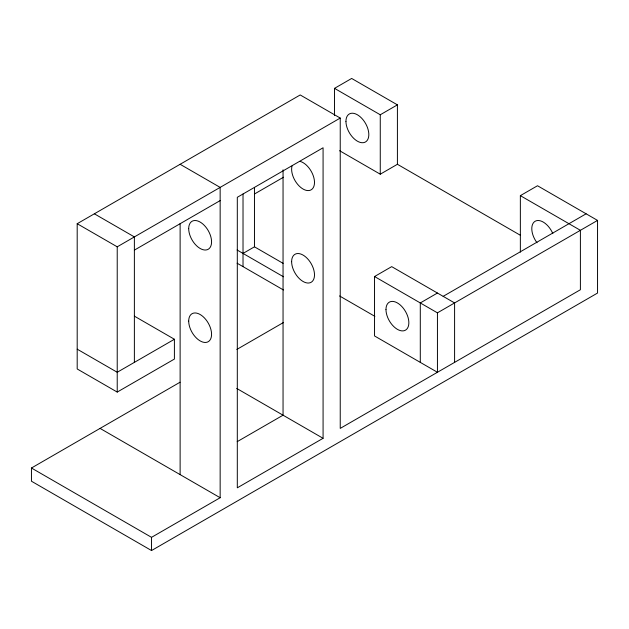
<?xml version="1.0" encoding="UTF-8"?>
<svg xmlns="http://www.w3.org/2000/svg" width="629" height="629" viewBox="0 0 629 629"><rect width="100%" height="100%" fill="white"/><g stroke="black" fill="none" stroke-linecap="round" stroke-linejoin="round"><path stroke-width="0.94" d="M134.378 316.151L174.406 339.259L174.406 359.065L117.222 392.079L77.194 368.971L77.194 223.712L300.206 94.955L340.234 118.063L340.234 428.396L580.394 289.741L580.394 230.316L520.356 195.65L520.356 252.15M334.51 115.634L334.51 88.359L351.666 78.452L397.41 104.862L397.41 164.287L520.529 235.364M77.194 223.712L117.222 246.82L340.234 118.063M134.378 250.122L220.15 200.596M334.51 88.359L380.262 114.769L397.41 104.862M254.611 193.913L283.514 177.229M243.022 253.424L254.462 246.82L283.113 263.362M339.597 150.716L380.262 174.194L397.41 164.287M174.406 339.259L117.222 372.274L77.194 349.166M520.356 195.65L537.512 185.744L597.55 220.409L597.55 293.043L151.534 550.548L31.45 481.216L31.45 468.015L180.028 382.235M236.819 349.441L283.333 322.591M597.55 220.409L437.438 312.849L437.438 372.274L374.538 335.957L374.538 276.532L391.694 266.633L454.594 302.942L454.594 362.367M437.438 293.043L420.29 302.942L420.29 362.367M443.162 296.345L586.11 213.805M237.188 441.668L283.05 415.195L283.05 169.814M31.45 468.015L151.534 537.339L220.15 497.728L220.15 187.395L180.122 164.287M323.078 438.303L237.306 487.821L237.306 197.302L323.078 147.776L323.078 438.303L236.701 388.431M374.538 276.532L437.438 312.849M339.558 295.952L374.876 316.348M237.094 250.004L283.475 276.776M237.094 263.205L283.475 289.985M94.35 213.805L134.378 236.913L134.378 362.367M100.066 428.396L220.15 497.728M380.262 114.769L380.262 174.194M254.462 187.395L254.462 246.82M243.022 193.999L243.022 266.633M180.122 223.578L180.122 474.62M151.534 537.339L151.534 550.548M117.222 246.82L117.222 392.079M300.104 161.378A16.173 9.341 60 0 1 314.453 181.27A16.173 9.341 60 0 1 302.069 188.417A16.173 9.341 60 0 1 292.013 166.04M537.001 242.747A16.173 9.341 60 0 1 535.137 221.259A16.173 9.341 60 0 1 552.82 233.618M291.628 261.68A16.173 9.341 60 0 0 308.784 283.019A16.173 9.341 60 0 0 308.784 260.147A16.173 9.341 60 0 0 291.628 261.68M188.7 228.665A16.173 9.341 60 0 0 205.856 250.004A16.173 9.341 60 0 0 205.856 227.132A16.173 9.341 60 0 0 188.7 228.665M188.7 321.104A16.173 9.341 60 0 0 205.856 342.443A16.173 9.341 60 0 0 205.856 319.571A16.173 9.341 60 0 0 188.7 321.104M385.978 309.547A16.173 9.341 60 0 0 403.134 330.885A16.173 9.341 60 0 0 403.134 308.013A16.173 9.341 60 0 0 385.978 309.547M345.95 121.373A16.173 9.341 60 0 0 363.106 142.712A16.173 9.341 60 0 0 363.106 119.84A16.173 9.341 60 0 0 345.95 121.373"/></g></svg>
